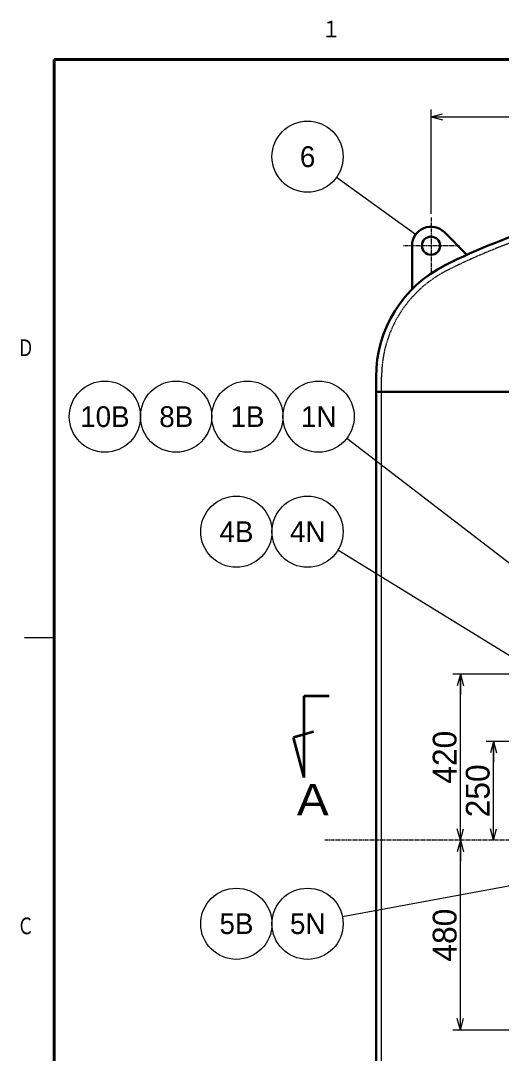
# Model space of a CAD drawing. Header units: millimetres. Extents: x -136 to 8579, y -139 to 6011.
# Drawn here: x -71 to 1143, y 3347 to 5959 of the extents above; entities that cross this region are included whole.
import ezdxf
from ezdxf.enums import TextEntityAlignment as Align

# ---------------------------------------------------------------- set-up
doc = ezdxf.new("R2010")
doc.units = ezdxf.units.MM
doc.header["$LTSCALE"] = 0.5
doc.linetypes.add('CENTER2', pattern=[28.575, 19.05, -3.175, 3.175, -3.175])
doc.linetypes.add('HIDDEN2', pattern=[4.7625, 3.175, -1.5875])
doc.layers.get('Defpoints').update_dxf_attribs({"color": 151})
for name, color, linetype, lineweight in [('Center', 2, 'CENTER2', 9), ('Hidden', 7, 'HIDDEN2', 9), ('Item', 7, 'Continuous', 9), ('Line', 3, 'Continuous', 30), ('Size', 40, 'Continuous', 30), ('Text', 7, 'Continuous', 30)]:
    doc.layers.add(name, color=color, linetype=linetype, lineweight=lineweight)
doc.styles.get("Standard").update_dxf_attribs({"font": 'exthalf2.shx', "bigfont": 'extfont2.shx'})
doc.dimstyles.new('設計', dxfattribs={"dimtxt": 4, "dimasz": 0.001, "dimexe": 1.25, "dimexo": 0.625, "dimtad": 1, "dimdsep": 46, "dimtxsty": 'Standard', "dimblk": '30a', "dimcen": 0, "dimadec": 0, "dimazin": 0, "dimtfac": 1, "dimtofl": 0, "dimtmove": 0, "dimatfit": 3, "dimldrblk": '30a', "dimfxl": 1, "dimlwd": 9, "dimlwe": 9, "dimarcsym": 0})

# ---------------------------------------------------------------- blocks, each defined once
blk = doc.blocks.new('30a')
at = {"color": 0, "linetype": 'ByBlock', "lineweight": -2}
for q in [(-3500, 0), (-1932, 518), (-1932, -518)]:
    blk.add_line((0, 0), q, dxfattribs=at)
blk = doc.blocks.new('*D45')
at = {"layer": 'Defpoints', "color": 0, "transparency": 16777216}
for p in [(1123.5, 4136), (1448.8, 4136), (1259.1, 3886)]:
    blk.add_point(p, dxfattribs=at)
at = {"layer": 'Size', "color": 0, "lineweight": 9, "transparency": 16777216}
for p, q in [((1439.4, 4136), (1104.7, 4136)), ((1123.5, 3886), (1123.5, 4136))]:
    blk.add_line(p, q, dxfattribs=at)
at = {"layer": 'Size', "color": 0, "lineweight": 9, "transparency": 16777216, "xscale": 0.015, "yscale": 0.015, "zscale": 0.015}
for p, rotation in [((1123.5, 4136), 90), ((1123.5, 3886), 270)]:
    blk.add_blockref('30a', p, dxfattribs=dict(at, rotation=rotation))
at = {"layer": 'Size', "color": 0, "transparency": 16777216, "insert": (1084.1, 4011), "char_height": 60, "attachment_point": 5, "rotation": 90}
blk.add_mtext('250', dxfattribs=at)
blk = doc.blocks.new('*D46')
at = {"layer": 'Defpoints', "color": 0, "transparency": 16777216}
for p in [(1039.9, 3886), (1260.7, 3886), (1315.7, 3406)]:
    blk.add_point(p, dxfattribs=at)
at = {"layer": 'Size', "color": 0, "lineweight": 9, "transparency": 16777216}
for p, q in [((1039.9, 3406), (1039.9, 3886)), ((1306.4, 3406), (1021.2, 3406))]:
    blk.add_line(p, q, dxfattribs=at)
at = {"layer": 'Size', "color": 0, "lineweight": 9, "transparency": 16777216, "xscale": 0.015, "yscale": 0.015, "zscale": 0.015}
for p, rotation in [((1039.9, 3886), 90), ((1039.9, 3406), 270)]:
    blk.add_blockref('30a', p, dxfattribs=dict(at, rotation=rotation))
at = {"layer": 'Size', "color": 0, "transparency": 16777216, "insert": (1000.5, 3646), "char_height": 60, "attachment_point": 5, "rotation": 90}
blk.add_mtext('480', dxfattribs=at)
blk = doc.blocks.new('*D47')
at = {"layer": 'Defpoints', "color": 0, "transparency": 16777216}
for p in [(1039.9, 4306), (1315.7, 4306), (1260.7, 3886)]:
    blk.add_point(p, dxfattribs=at)
at = {"layer": 'Size', "color": 0, "lineweight": 9, "transparency": 16777216}
for p, q in [((1306.4, 4306), (1021.2, 4306)), ((1039.9, 3886), (1039.9, 4306))]:
    blk.add_line(p, q, dxfattribs=at)
at = {"layer": 'Size', "color": 0, "lineweight": 9, "transparency": 16777216, "xscale": 0.015, "yscale": 0.015, "zscale": 0.015}
for p, rotation in [((1039.9, 4306), 90), ((1039.9, 3886), 270)]:
    blk.add_blockref('30a', p, dxfattribs=dict(at, rotation=rotation))
at = {"layer": 'Size', "color": 0, "transparency": 16777216, "insert": (1000.5, 4096), "char_height": 60, "attachment_point": 5, "rotation": 90}
blk.add_mtext('420', dxfattribs=at)
blk = doc.blocks.new('*D51')
at = {"layer": 'Defpoints', "color": 0, "transparency": 16777216}
for p in [(2465.7, 5715.9), (965.7, 5461.6), (2465.7, 5461.6)]:
    blk.add_point(p, dxfattribs=at)
at = {"layer": 'Size', "color": 0, "lineweight": 9, "transparency": 16777216}
for p, q in [((965.7, 5471), (965.7, 5734.7)), ((2465.7, 5471), (2465.7, 5734.7)), ((965.7, 5715.9), (2465.7, 5715.9))]:
    blk.add_line(p, q, dxfattribs=at)
at = {"layer": 'Size', "color": 0, "lineweight": 9, "transparency": 16777216, "xscale": 0.015, "yscale": 0.015, "zscale": 0.015, "rotation": 180}
blk.add_blockref('30a', (965.7, 5715.9), dxfattribs=at)
at = {"layer": 'Size', "color": 0, "lineweight": 9, "transparency": 16777216, "xscale": 0.015, "yscale": 0.015, "zscale": 0.015}
blk.add_blockref('30a', (2465.7, 5715.9), dxfattribs=at)
at = {"layer": 'Size', "color": 0, "transparency": 16777216, "insert": (1715.7, 5755.3), "char_height": 60, "attachment_point": 5}
blk.add_mtext('1500', dxfattribs=at)
blk = doc.blocks.new('*D53')
at = {"layer": 'Defpoints', "color": 0, "transparency": 16777216}
for p in [(1465.7, 3406), (1565.7, 3406), (1565.7, 3162)]:
    blk.add_point(p, dxfattribs=at)
at = {"layer": 'Size', "color": 0, "lineweight": 9, "transparency": 16777216}
for p, q in [((1465.7, 3396.6), (1465.7, 3143.3)), ((1565.7, 3396.6), (1565.7, 3143.3)), ((1465.7, 3162), (1138.8, 3162)), ((1565.7, 3162), (1465.7, 3162)), ((1465.7, 3162), (1465.7, 3162)), ((1465.7, 3162), (1465.7, 3162)), ((1565.7, 3162), (1565.8, 3162)), ((1565.7, 3162), (1565.7, 3162))]:
    blk.add_line(p, q, dxfattribs=at)
at = {"layer": 'Size', "color": 0, "lineweight": 9, "transparency": 16777216, "xscale": 0.015, "yscale": 0.015, "zscale": 0.015}
blk.add_blockref('30a', (1465.7, 3162), dxfattribs=at)
at = {"layer": 'Size', "color": 0, "lineweight": 9, "transparency": 16777216, "xscale": 0.015, "yscale": 0.015, "zscale": 0.015, "rotation": 180}
blk.add_blockref('30a', (1565.7, 3162), dxfattribs=at)
at = {"layer": 'Size', "color": 0, "transparency": 16777216, "insert": (1284.2, 3201.4), "char_height": 60, "attachment_point": 5}
blk.add_mtext('%%C100切欠', dxfattribs=at)

msp = doc.modelspace()

# ---------------------------------------------------------------- linework, layer by layer
at = {"color": 4, "linetype": 'Continuous', "lineweight": 40}
for p, q in [((13.60817, 5861.35569), (13.60817, 11.35569)), ((8413.60817, 5861.35569), (13.60817, 5861.35569))]:
    msp.add_line(p, q, dxfattribs=at)
at = {"color": 4, "linetype": 'Continuous', "lineweight": 9}
msp.add_line((-61.39183, 4398.85569), (13.60817, 4398.85569), dxfattribs=at)
at = {"layer": 'Center', "color": 2}
for p, q in [((965.73081, 5461.58583), (965.73081, 5318.31656)), ((1037.36545, 5389.9512), (894.09618, 5389.9512)), ((2735.65695, 3886.00741), (695.80468, 3886.00741))]:
    msp.add_line(p, q, dxfattribs=at)
at = {"layer": 'Hidden', "color": 3}
msp.add_line((840.73082, 2713.95968), (840.73082, 5058.05513), dxfattribs=at)
for centre, radius, start, end in [((1715.73081, 3912.63241), 1582.875, 90, 116.567598), ((1142.95581, 5058.05513), 302.225, 116.567598, 180)]:
    msp.add_arc(centre, radius, start, end, dxfattribs=at)
at = {"layer": 'Item', "color": 7, "linetype": 'Continuous', "lineweight": 35}
for p, q in [((645.02225, 4044.92544), (645.02225, 4251.17544)), ((645.02225, 4251.17544), (708.58402, 4251.17544)), ((668.60554, 4159.94856), (617.84626, 4146.34765)), ((645.02225, 4044.92544), (617.84626, 4146.34765))]:
    msp.add_line(p, q, dxfattribs=at)
at = {"layer": 'Item', "color": 7, "lineweight": 9}
for centre in [(653.66982, 5615.26132), (141.48175, 4957.63481), (321.48175, 4957.63481), (501.48175, 4957.63481), (681.48175, 4957.63481), (473.66982, 4666.55422), (653.66982, 4666.55422), (473.66982, 3674.72406), (653.66982, 3674.72406)]:
    msp.add_circle(centre, 90, dxfattribs=at)
at = {"layer": 'Line', "color": 3}
for p, q in [((999.67194, 5423.89232), (1056.48759, 5367.07667)), ((917.73082, 5389.9512), (917.73082, 5280.02799)), ((826.73082, 5020.0074), (826.73082, 5058.05513)), ((826.73082, 5020.0074), (1891.43081, 5020.0074)), ((827.33082, 2752.00741), (827.33082, 5020.0074))]:
    msp.add_line(p, q, dxfattribs=at)
msp.add_circle((965.73081, 5389.9512), 23, dxfattribs=at)
for centre, radius, start, end in [((1715.73081, 3912.63241), 1596.875, 97.050246, 116.567598), ((965.73081, 5389.9512), 48, 45, 180), ((1142.95581, 5058.05513), 316.225, 116.567598, 180)]:
    msp.add_arc(centre, radius, start, end, dxfattribs=at)

# ---------------------------------------------------------------- texts
at = {"color": 4, "lineweight": 30}
for s, width, p, p2 in [('１', 1.666667, (689.60818, 5912.35569), (737.60818, 5912.35569)), ('Ｄ', 1.106771, (-79.89183, 5106.10569), (-37.39183, 5106.10569)), ('Ｃ', 1.111459, (-80.07185, 3643.60569), (-37.39183, 3643.60569))]:
    msp.add_text(s, height=48, dxfattribs=dict(at, width=width)).set_placement(p, p2, align=Align.FIT)
at = {"layer": 'Text'}
for s, p in [('6', (653.66982, 5615.26132)), ('10B', (141.48175, 4957.63481)), ('8B', (321.83471, 4957.63481)), ('1B', (501.83471, 4957.63481)), ('1N', (681.83471, 4957.63481)), ('4B', (474.02278, 4666.55422)), ('4N', (654.02278, 4666.55422)), ('5B', (474.02278, 3674.72406)), ('5N', (654.02278, 3674.72406))]:
    msp.add_text(s, height=52.5, rotation=360, dxfattribs=at).set_placement(p, align=Align.MIDDLE)
at = {"layer": 'Text', "color": 1, "lineweight": 40, "insert": (608.14746, 4030.07003), "char_height": 90, "width": 82.4932662, "attachment_point": 1}
msp.add_mtext('{\\W1.2;Ａ}', dxfattribs=at)

# ---------------------------------------------------------------- dimensions: what is measured, and where the dimension line sits
at = {"layer": 'Size'}
dim = msp.add_linear_dim(base=(2465.73081, 5715.91956), p1=(965.73081, 5461.58583), p2=(2465.73081, 5461.58583), dimstyle='設計', override={"dimscale": 15, "dimlfac": 1}, dxfattribs=at)
dim.commit()
dim.dimension.update_dxf_attribs({"geometry": '*D51', "text_midpoint": (1715.73081, 5755.29456)})
for base, p1, p2, override, picture, middle in [((1039.9022, 4306.0074), (1260.73081, 3886.00741), (1315.73081, 4306.0074), {"dimscale": 15, "dimlfac": 1, "dimse1": 1, "dimtmove": 1}, '*D47', (1000.5272, 4096.0074)), ((1123.49601, 4136.0074), (1259.13081, 3886.00741), (1448.81575, 4136.0074), {"dimscale": 15, "dimlfac": 1, "dimse1": 1}, '*D45', (1084.12101, 4011.0074)), ((1039.9022, 3886.00741), (1315.73081, 3406.00741), (1260.73081, 3886.00741), {"dimscale": 15, "dimlfac": 1, "dimse2": 1}, '*D46', (1000.5272, 3646.00741))]:
    dim = msp.add_linear_dim(base=base, p1=p1, p2=p2, angle=90, dimstyle='設計', override=override, dxfattribs=at)
    dim.commit()
    dim.dimension.update_dxf_attribs({"geometry": picture, "text_midpoint": middle})
dim = msp.add_linear_dim(base=(1565.73081, 3162.04354), p1=(1465.73081, 3406.00741), p2=(1565.73081, 3406.00741), dimstyle='設計', override={"dimscale": 15, "dimlfac": 1, "dimpost": '%%C<>切欠'}, dxfattribs=at)
dim.commit()
dim.dimension.update_dxf_attribs({"geometry": '*D53', "text_midpoint": (1284.21653, 3162.04354), "dimtype": 160})

# ---------------------------------------------------------------- leaders
at = {"layer": 'Item', "color": 7}
for points in [[(926.81423, 5418.04923), (726.63842, 5562.57751)], [(1682.8679, 4186.20729), (752.77899, 4902.71029)], [(1482.51696, 4156.44854), (730.40507, 4619.52548)], [(1653.24889, 3860.46804), (741.95878, 3692.19001)]]:
    msp.add_leader(points, dimstyle='設計', override={"dimscale": 1.053864, "dimgap": 0.625, "dimtad": 1, "dimclrd": 7}, dxfattribs=at)

doc.saveas('drawing.dxf')
